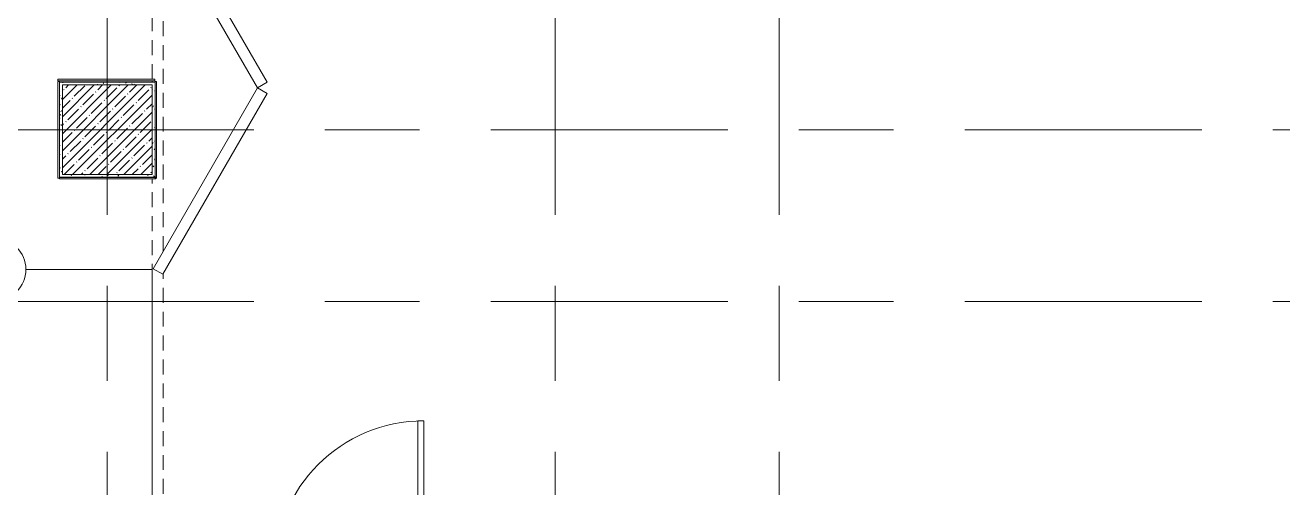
# Model space of a CAD drawing. Header units: millimetres. Extents: x -3708 to 187246, y -8553 to 29000.
# Drawn here: x 13460 to 21884, y 15751 to 18851 of the extents above; entities that cross this region are included whole.
import ezdxf

# ---------------------------------------------------------------- set-up
doc = ezdxf.new("R2010")
doc.units = ezdxf.units.MM
doc.linetypes.add('200_ШТРИХ__ш1_п0_6_', pattern=[160, 100, -60])
doc.linetypes.add('Осевая', pattern=[3175, 635, -476.25, 1587.5, -476.25])
for name, color, linetype, lineweight, true_color in [('A-DOOR-1', 1, 'Continuous', 9, 0xff0000), ('A-DOOR-2', 1, 'Continuous', 13, 0xff0000), ('A-DOOR-3', 1, '200_ШТРИХ__ш1_п0_6_', 9, 0xff0000), ('A-DOOR-FRAM-1', 1, 'Continuous', 13, 0xff0000), ('A-WALL-1', 7, 'Continuous', 9, 0x3c3c3c), ('A-WALL-FNSH-1', 7, 'Continuous', 9, 0x3c3c3c)]:
    doc.layers.add(name, color=color, linetype=linetype, lineweight=lineweight, true_color=true_color)
for name, color, linetype, lineweight in [('A-DOOR-IDEN', 7, 'Continuous', 9), ('I-WALL', 7, 'Continuous', 9), ('S-COLS', 7, 'Continuous', 9), ('Оси-2', 7, 'Осевая', 9)]:
    doc.layers.add(name, color=color, linetype=linetype, lineweight=lineweight)
pattern_1 = [(0, (0, 0), (121.92, 30.48), [10.058, -81.382, 10.058, -81.382, -487.68]), (0, (0, 0), (121.92, 30.48), [-182.88, 10.058, -172.822, 10.058, -81.382, -213.36]), (0, (0, 0), (121.92, 30.48), [-457.2, 10.058, -50.902, 10.058, -142.342]), (120, (45.72, 15.24), (-87.356454, 90.345817), [10.058, -81.382, 10.058, -81.382, -487.68]), (120, (45.72, 15.24), (-87.356454, 90.345817), [-182.88, 10.058, -172.822, 10.058, -81.382, -213.36]), (120, (45.72, 15.24), (-87.356454, 90.345817), [-457.2, 10.058, -50.902, 10.058, -142.342]), (240, (60.96, 76.2), (-34.563546, -120.825817), [10.058, -81.382, 10.058, -81.382, -487.68]), (240, (60.96, 76.2), (-34.563546, -120.825817), [-182.88, 10.058, -172.822, 10.058, -81.382, -213.36]), (240, (60.96, 76.2), (-34.563546, -120.825817), [-457.2, 10.058, -50.902, 10.058, -142.342])]

# ---------------------------------------------------------------- blocks, each defined once
blk = doc.blocks.new('BSC_Колонна _Прямоугольная - 600х600-23295697-План заполнения и маркировки дверных проемов 1 этажа в осях 1-12')
at = {"layer": 'S-COLS'}
h = blk.add_hatch(dxfattribs=at)
h.set_pattern_fill('FP_10', color=256, style=0, pattern_type=2)
h.set_pattern_definition([(45, (-14010, -18150), (-57.02463, 57.02463), []), (45, (-13952.975, -18150), (-57.02463, 57.02463), [100.806, -20.161, 3.353, -16.808])])
h.paths.add_polyline_path([(300, -300), (300, 300), (-300, 300), (-300, -300)])
for p, q in [((300, 300), (-300, 300)), ((-300, 300), (-300, -300)), ((300, -300), (300, 300)), ((-300, -300), (300, -300))]:
    blk.add_line(p, q, dxfattribs=at)
blk = doc.blocks.new('110_Дверь_СКБ_1Ст_Внутренняя1 - Д-13 1100x2100h_кладовая-33288301-План заполнения и маркировки дверных проемов 1 этажа в осях 1-12')
at = {"layer": 'A-DOOR-1'}
blk.add_arc((512.5, 110), 1000, 90, 180, dxfattribs=at)
at = {"layer": 'A-DOOR-2'}
for p, q in [((512.5, 1110), (472.5, 1110)), ((472.5, 110), (472.5, 1110)), ((512.5, 1110), (512.5, 110)), ((512.5, 110), (472.5, 110))]:
    blk.add_line(p, q, dxfattribs=at)
at = {"layer": 'A-DOOR-FRAM-1'}
for p, q in [((-537.5, 110), (-537.5, 30)), ((-537.5, 110), (-487.5, 110)), ((-487.5, 110), (-487.5, 70)), ((512.5, 110), (512.5, 70)), ((512.5, 110), (562.5, 110)), ((562.5, 110), (562.5, 30)), ((-537.5, 30), (-477.5, 30)), ((-477.5, 70), (-487.5, 70)), ((-477.5, 70), (-477.5, 30)), ((502.5, 70), (502.5, 30)), ((512.5, 70), (502.5, 70)), ((502.5, 30), (562.5, 30))]:
    blk.add_line(p, q, dxfattribs=at)
blk = doc.blocks.new('DOR__перегородка__Прямоугольная - ТП-2_ Вн_ДПГ_9480х4200h_2-23998078-План заполнения и маркировки дверных проемов 1 этажа в осях 1-12')
at = {"layer": 'A-DOOR-3'}
for p, q in [((31, 0), (2621.2, 0)), ((3270, 0), (3279, 0)), ((3290, 0), (6369, 0)), ((31, -75), (1987.4, -75)), ((2137.4, -75), (4324.5, -75))]:
    blk.add_line(p, q, dxfattribs=at)
at = {"layer": 'A-DOOR-FRAM-1'}
for p, q in [((2019.1, -6.7), (1981.6, -71.7)), ((1981.6, -71.7), (3193.9, -771.8)), ((3231.5, -706.9), (2019.1, -6.7)), ((4442.7, -6.7), (3230.4, -706.9)), ((3267.9, -771.8), (4480.3, -71.7)), ((3193.9, -771.8), (3231.5, -706.9)), ((3230.4, -706.9), (3267.9, -771.8))]:
    blk.add_line(p, q, dxfattribs=at)
blk = doc.blocks.new('М_двери - Типоразмер_рамка-25223575-План заполнения и маркировки дверных проемов 1 этажа в осях 1-12')
at = {"layer": 'A-DOOR-IDEN'}
for p, q in [((4.496, 2.08), (-4.496, 2.08)), ((-4.496, -2.08), (4.496, -2.08))]:
    blk.add_line(p, q, dxfattribs=at)
for centre, start, end in [((-4.496, 0), 90, 270), ((4.496, 0), 270, 90)]:
    blk.add_arc(centre, 2.08, start, end, dxfattribs=at)

msp = doc.modelspace()

# ---------------------------------------------------------------- hatches: boundary and pattern name
at = {"layer": 'I-WALL'}
h = msp.add_hatch(dxfattribs=at)
h.set_pattern_fill('FP_86', color=256, style=0, pattern_type=2)
h.set_pattern_definition(pattern_1)
h.paths.add_polyline_path([(13690, 18450), (14310, 18450), (14310, 18470), (13690, 18470)])
h = msp.add_hatch(dxfattribs=at)
h.set_pattern_fill('FP_86', color=256, style=0, pattern_type=2)
h.set_pattern_definition(pattern_1)
h.paths.add_polyline_path([(13690, 17830), (13692, 17832), (13710, 17832), (13710, 18450), (13690, 18450), (13690, 18430.4)])
h = msp.add_hatch(dxfattribs=at)
h.set_pattern_fill('FP_86', color=256, style=0, pattern_type=2)
h.set_pattern_definition(pattern_1)
h.paths.add_polyline_path([(14316.7, 17850), (14330, 17850), (14330, 18470), (14310, 18470), (14310, 17850)])
h = msp.add_hatch(dxfattribs=at)
h.set_pattern_fill('FP_86', color=256, style=0, pattern_type=2)
h.set_pattern_definition(pattern_1)
h.paths.add_polyline_path([(14330, 17830), (14328, 17832), (14330, 17832), (14330, 17850), (13710, 17850), (13710.7, 17830), (14316.7, 17830)])

# ---------------------------------------------------------------- linework, layer by layer
at = {"layer": 'A-DOOR-IDEN'}
for p, q in [((14310, 17214.2), (13465.5, 17214.2)), ((14310, 15200), (14310, 17214.2))]:
    msp.add_line(p, q, dxfattribs=at)
at = {"layer": 'A-WALL-1'}
for p, q in [((14330, 18470), (13690, 18470)), ((13690, 17832), (13690, 17830)), ((13690, 17830), (14330, 17830))]:
    msp.add_line(p, q, dxfattribs=at)
at = {"layer": 'A-WALL-FNSH-1'}
for p, q in [((14329, 18490), (13679, 18490)), ((13679, 18490), (13679, 18479)), ((13679, 18479), (14329, 18479)), ((13679, 18474.5), (13679, 17825.5)), ((13690, 18474.5), (13679, 18474.5)), ((13690, 17832), (13690, 18474.5)), ((14329, 18479), (14329, 18490)), ((14330, 18474.5), (14330, 17825.5)), ((14341, 18474.5), (14330, 18474.5)), ((14341, 17825.5), (14341, 18474.5)), ((13679, 17825.5), (13690, 17825.5)), ((14334.5, 17832), (13690, 17832)), ((13690, 17825.5), (13690, 17821)), ((13690, 17821), (14334.5, 17821)), ((14330, 17825.5), (14341, 17825.5)), ((14334.5, 17821), (14334.5, 17832))]:
    msp.add_line(p, q, dxfattribs=at)
at = {"layer": 'Оси-2'}
for p, q in [((14010, 593.7), (14010, 24898.1)), ((17010, 593.7), (17010, 24898.1)), ((18510, 593.7), (18510, 24898.1)), ((-407.8, 18150), (35810, 18150)), ((-407.8, 17000), (35810, 17000))]:
    msp.add_line(p, q, dxfattribs=at)

# ---------------------------------------------------------------- block references
at = {"layer": 'A-DOOR-1', "rotation": 90.00000000000044}
msp.add_blockref('DOR__перегородка__Прямоугольная - ТП-2_ Вн_ДПГ_9480х4200h_2-23998078-План заполнения и маркировки дверных проемов 1 этажа в осях 1-12', (14310, 15200), dxfattribs=at)
at = {"layer": 'A-DOOR-1'}
msp.add_blockref('110_Дверь_СКБ_1Ст_Внутренняя1 - Д-13 1100x2100h_кладовая-33288301-План заполнения и маркировки дверных проемов 1 этажа в осях 1-12', (15617.5, 15090), dxfattribs=at)
at = {"layer": 'A-DOOR-IDEN', "xscale": 99.99999999999993, "yscale": 99.99999999999993, "zscale": 99.99999999999993}
msp.add_blockref('М_двери - Типоразмер_рамка-25223575-План заполнения и маркировки дверных проемов 1 этажа в осях 1-12', (12807.8, 17214.2), dxfattribs=at)
at = {"layer": 'S-COLS'}
msp.add_blockref('BSC_Колонна _Прямоугольная - 600х600-23295697-План заполнения и маркировки дверных проемов 1 этажа в осях 1-12', (14010, 18150), dxfattribs=at)

doc.saveas('drawing.dxf')
